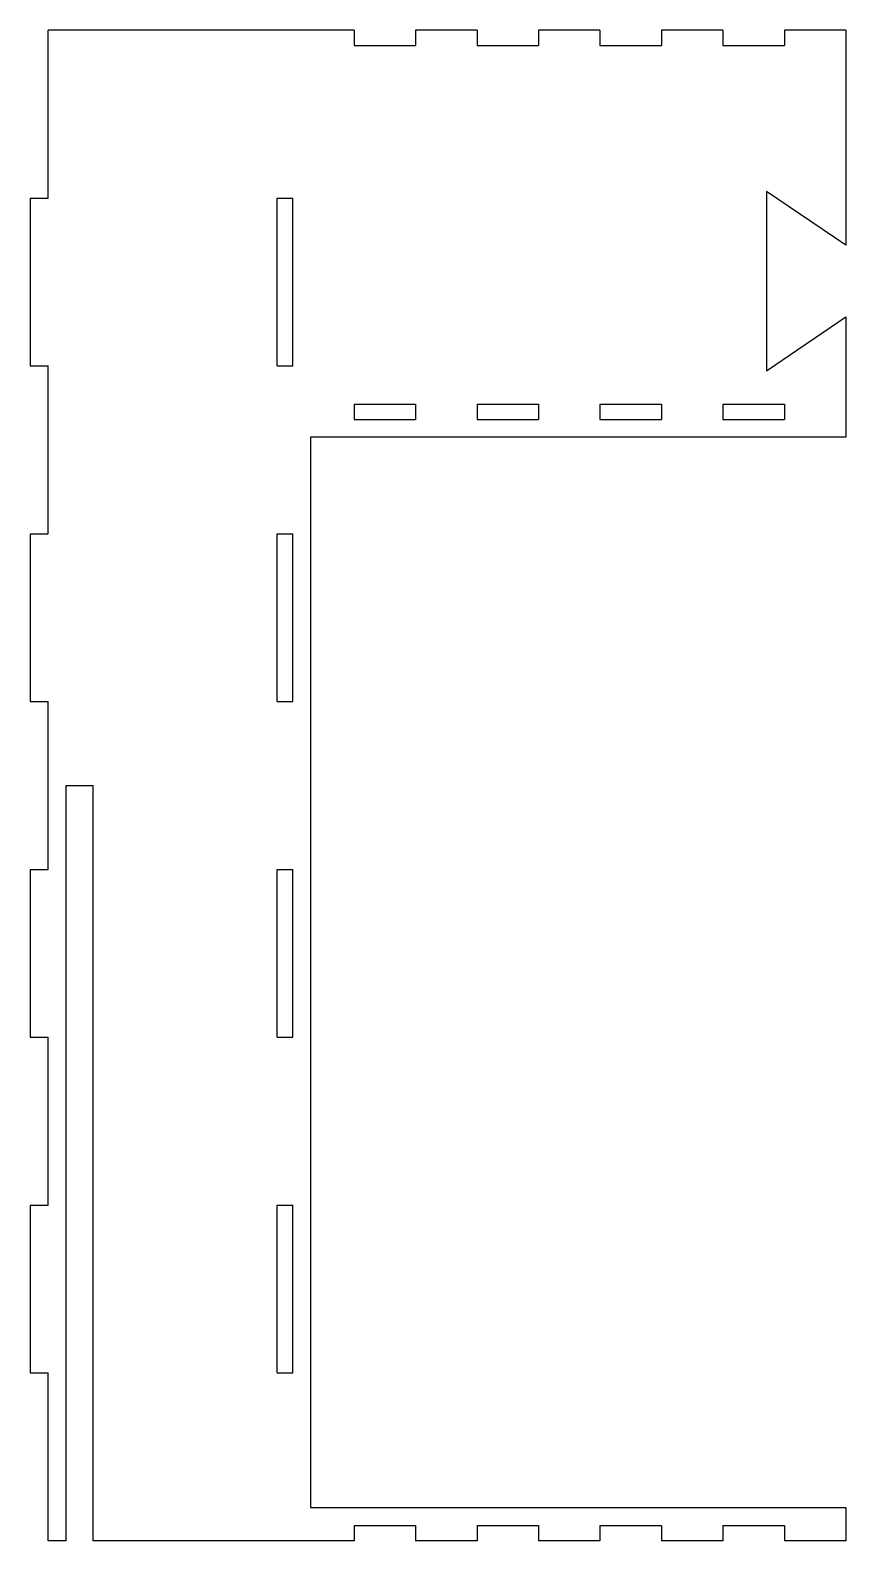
# Model space of a CAD drawing. Extents: x -228 to 0, y 0 to 422.
import ezdxf

# ---------------------------------------------------------------- set-up
doc = ezdxf.new("R2010")
doc.units = 0
doc.layers.add('VISIBLE', color=7, linetype='CONTINUOUS')

msp = doc.modelspace()

# ---------------------------------------------------------------- linework, layer by layer
at = {"layer": 'VISIBLE'}
for p, q in [((-137.16, 421.5), (-222.55, 421.5)), ((-222.55, 374.67), (-222.55, 421.5)), ((-137.16, 421.5), (-137.16, 417.2)), ((-102.87, 421.5), (-120.01, 421.5)), ((-120.01, 421.5), (-120.01, 417.2)), ((-102.87, 421.5), (-102.87, 417.2)), ((-68.58, 421.5), (-85.72, 421.5)), ((-85.72, 421.5), (-85.72, 417.2)), ((-68.58, 421.5), (-68.58, 417.2)), ((-34.29, 421.5), (-51.43, 421.5)), ((-51.43, 421.5), (-51.43, 417.2)), ((-34.29, 421.5), (-34.29, 417.2)), ((0, 421.5), (-17.14, 421.5)), ((-17.14, 421.5), (-17.14, 417.2)), ((0, 421.5), (0, 361.5)), ((-137.16, 417.2), (-120.01, 417.2)), ((-102.87, 417.2), (-85.72, 417.2)), ((-68.58, 417.2), (-51.43, 417.2)), ((-34.29, 417.2), (-17.14, 417.2)), ((-22.09, 376.5), (-22.09, 326.5)), ((0, 361.5), (-22.09, 376.5)), ((-227.52, 374.67), (-222.55, 374.67)), ((-227.52, 374.67), (-227.52, 327.83)), ((-158.6, 327.83), (-158.6, 374.67)), ((-158.6, 374.67), (-154.3, 374.67)), ((-154.3, 327.83), (-154.3, 374.67)), ((-22.09, 326.5), (0, 341.5)), ((0, 341.5), (0, 307.9)), ((-227.52, 327.83), (-222.55, 327.83)), ((-222.55, 281), (-222.55, 327.83)), ((-158.6, 327.83), (-154.3, 327.83)), ((-137.16, 317.2), (-137.16, 312.9)), ((-137.16, 317.2), (-120.01, 317.2)), ((-120.01, 317.2), (-120.01, 312.9)), ((-102.87, 317.2), (-102.87, 312.9)), ((-102.87, 317.2), (-85.72, 317.2)), ((-85.72, 317.2), (-85.72, 312.9)), ((-68.58, 317.2), (-68.58, 312.9)), ((-68.58, 317.2), (-51.43, 317.2)), ((-51.43, 317.2), (-51.43, 312.9)), ((-34.29, 317.2), (-34.29, 312.9)), ((-34.29, 317.2), (-17.14, 317.2)), ((-17.14, 317.2), (-17.14, 312.9)), ((-137.16, 312.9), (-120.01, 312.9)), ((-102.87, 312.9), (-85.72, 312.9)), ((-68.58, 312.9), (-51.43, 312.9)), ((-34.29, 312.9), (-17.14, 312.9)), ((0, 307.9), (-149.3, 307.9)), ((-149.3, 307.9), (-149.3, 9.3)), ((-227.52, 281), (-222.55, 281)), ((-227.52, 281), (-227.52, 234.17)), ((-158.6, 234.17), (-158.6, 281)), ((-158.6, 281), (-154.3, 281)), ((-154.3, 234.17), (-154.3, 281)), ((-227.52, 234.17), (-222.55, 234.17)), ((-222.55, 187.33), (-222.55, 234.17)), ((-158.6, 234.17), (-154.3, 234.17)), ((-217.45, 0), (-217.45, 210.75)), ((-217.45, 210.75), (-210, 210.75)), ((-210, 0), (-210, 210.75)), ((-227.52, 187.33), (-222.55, 187.33)), ((-227.52, 187.33), (-227.52, 140.5)), ((-158.6, 140.5), (-158.6, 187.33)), ((-158.6, 187.33), (-154.3, 187.33)), ((-154.3, 140.5), (-154.3, 187.33)), ((-227.52, 140.5), (-222.55, 140.5)), ((-222.55, 93.67), (-222.55, 140.5)), ((-158.6, 140.5), (-154.3, 140.5)), ((-227.52, 93.67), (-222.55, 93.67)), ((-227.52, 93.67), (-227.52, 46.83)), ((-158.6, 46.83), (-158.6, 93.67)), ((-158.6, 93.67), (-154.3, 93.67)), ((-154.3, 46.83), (-154.3, 93.67)), ((-227.52, 46.83), (-222.55, 46.83)), ((-222.55, 0), (-222.55, 46.83)), ((-158.6, 46.83), (-154.3, 46.83)), ((-149.3, 9.3), (0, 9.3)), ((0, 9.3), (0, 0)), ((-137.16, 4.3), (-137.16, 0)), ((-137.16, 4.3), (-120.01, 4.3)), ((-120.01, 4.3), (-120.01, 0)), ((-102.87, 4.3), (-102.87, 0)), ((-102.87, 4.3), (-85.72, 4.3)), ((-85.72, 4.3), (-85.72, 0)), ((-68.58, 4.3), (-68.58, 0)), ((-68.58, 4.3), (-51.43, 4.3)), ((-51.43, 4.3), (-51.43, 0)), ((-34.29, 4.3), (-34.29, 0)), ((-34.29, 4.3), (-17.14, 4.3)), ((-17.14, 4.3), (-17.14, 0)), ((-217.45, 0), (-222.55, 0)), ((-137.16, 0), (-210, 0)), ((-102.87, 0), (-120.01, 0)), ((-68.58, 0), (-85.72, 0)), ((-34.29, 0), (-51.43, 0)), ((0, 0), (-17.14, 0))]:
    msp.add_line(p, q, dxfattribs=at)

doc.saveas('drawing.dxf')
